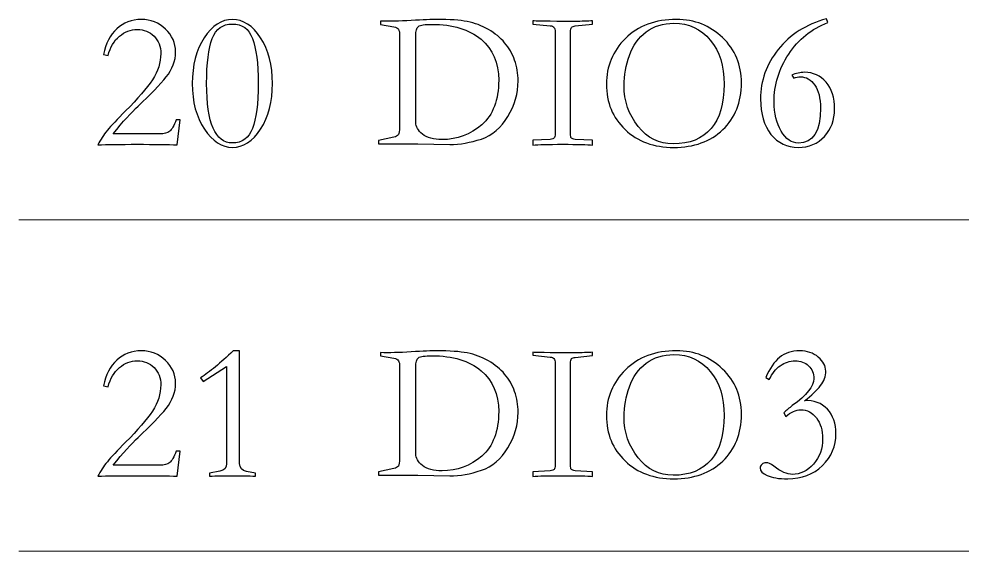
# Model space of a CAD drawing. Header units: millimetres. Extents: x 242 to 1026, y -183 to 372.
# Drawn here: x 504.27 to 517.27, y 177.33 to 184.67 of the extents above; entities that cross this region are included whole.
import ezdxf

# ---------------------------------------------------------------- set-up
doc = ezdxf.new("R2010")
doc.units = ezdxf.units.MM
doc.header["$LTSCALE"] = 30.734
doc.layers.add('layer 1', color=7, linetype='CONTINUOUS')

msp = doc.modelspace()

# ---------------------------------------------------------------- linework, layer by layer
at = {"layer": 'layer 1'}
for points, knots in [([(506.455, 182.93), (506.325, 182.936), (506.141, 182.938), (505.902, 182.938), (505.902, 182.938), (505.669, 182.938), (505.489, 182.936), (505.36, 182.93), (505.36, 182.93), (505.395, 183.001), (505.438, 183.067), (505.491, 183.131), (505.491, 183.131), (505.543, 183.194), (505.627, 183.283), (505.742, 183.399), (505.742, 183.399), (505.91, 183.567), (506.033, 183.71), (506.111, 183.828), (506.111, 183.828), (506.189, 183.947), (506.227, 184.066), (506.227, 184.187), (506.227, 184.187), (506.227, 184.287), (506.196, 184.367), (506.134, 184.428), (506.134, 184.428), (506.072, 184.49), (505.994, 184.521), (505.902, 184.521), (505.902, 184.521), (505.812, 184.521), (505.73, 184.489), (505.656, 184.427), (505.656, 184.427), (505.582, 184.365), (505.53, 184.277), (505.501, 184.163), (505.501, 184.163), (505.501, 184.163), (505.439, 184.174), (505.439, 184.174), (505.439, 184.174), (505.468, 184.327), (505.528, 184.446), (505.621, 184.531), (505.621, 184.531), (505.713, 184.616), (505.825, 184.659), (505.957, 184.659), (505.957, 184.659), (506.088, 184.659), (506.2, 184.615), (506.292, 184.527), (506.292, 184.527), (506.385, 184.44), (506.431, 184.335), (506.431, 184.212), (506.431, 184.212), (506.431, 184.089), (506.388, 183.974), (506.302, 183.866), (506.302, 183.866), (506.216, 183.759), (506.087, 183.625), (505.913, 183.464), (505.913, 183.464), (505.821, 183.379), (505.706, 183.252), (505.569, 183.082), (505.569, 183.082), (505.569, 183.082), (506.206, 183.082), (506.206, 183.082), (506.206, 183.082), (506.274, 183.082), (506.323, 183.094), (506.351, 183.118), (506.351, 183.118), (506.379, 183.143), (506.408, 183.196), (506.439, 183.277), (506.439, 183.277), (506.439, 183.277), (506.496, 183.277), (506.496, 183.277), (506.496, 183.277), (506.496, 183.277), (506.455, 182.93), (506.455, 182.93)], [0, 0, 0, 0, 0.041667, 0.041667, 0.041667, 0.041667, 0.083333, 0.083333, 0.083333, 0.083333, 0.125, 0.125, 0.125, 0.125, 0.166667, 0.166667, 0.166667, 0.166667, 0.208333, 0.208333, 0.208333, 0.208333, 0.25, 0.25, 0.25, 0.25, 0.291667, 0.291667, 0.291667, 0.291667, 0.333333, 0.333333, 0.333333, 0.333333, 0.375, 0.375, 0.375, 0.375, 0.416667, 0.416667, 0.416667, 0.416667, 0.458333, 0.458333, 0.458333, 0.458333, 0.5, 0.5, 0.5, 0.5, 0.541667, 0.541667, 0.541667, 0.541667, 0.583333, 0.583333, 0.583333, 0.583333, 0.625, 0.625, 0.625, 0.625, 0.666667, 0.666667, 0.666667, 0.666667, 0.708333, 0.708333, 0.708333, 0.708333, 0.75, 0.75, 0.75, 0.75, 0.791667, 0.791667, 0.791667, 0.791667, 0.833333, 0.833333, 0.833333, 0.833333, 0.875, 0.875, 0.875, 0.875, 0.916667, 0.916667, 0.916667, 0.916667, 1, 1, 1, 1]), ([(507.214, 184.659), (507.364, 184.659), (507.493, 184.574), (507.602, 184.405), (507.602, 184.405), (507.712, 184.237), (507.766, 184.027), (507.766, 183.776), (507.766, 183.776), (507.766, 183.526), (507.712, 183.317), (507.602, 183.148), (507.602, 183.148), (507.493, 182.979), (507.364, 182.895), (507.214, 182.895), (507.214, 182.895), (507.069, 182.895), (506.941, 182.979), (506.829, 183.146), (506.829, 183.146), (506.717, 183.313), (506.661, 183.523), (506.661, 183.776), (506.661, 183.776), (506.661, 184.027), (506.716, 184.237), (506.825, 184.405), (506.825, 184.405), (506.934, 184.574), (507.064, 184.659), (507.214, 184.659)], [0, 0, 0, 0, 0.111111, 0.111111, 0.111111, 0.111111, 0.222222, 0.222222, 0.222222, 0.222222, 0.333333, 0.333333, 0.333333, 0.333333, 0.444444, 0.444444, 0.444444, 0.444444, 0.555556, 0.555556, 0.555556, 0.555556, 0.666667, 0.666667, 0.666667, 0.666667, 0.777778, 0.777778, 0.777778, 0.777778, 1, 1, 1, 1]), ([(509.519, 184.431), (509.519, 184.475), (509.514, 184.505), (509.503, 184.523), (509.503, 184.523), (509.492, 184.541), (509.471, 184.553), (509.441, 184.558), (509.441, 184.558), (509.441, 184.558), (509.256, 184.591), (509.256, 184.591), (509.256, 184.591), (509.256, 184.591), (509.256, 184.634), (509.256, 184.634), (509.256, 184.634), (509.372, 184.631), (509.513, 184.634), (509.679, 184.644), (509.679, 184.644), (509.845, 184.654), (509.963, 184.659), (510.031, 184.659), (510.031, 184.659), (510.208, 184.659), (510.348, 184.649), (510.451, 184.629), (510.451, 184.629), (510.554, 184.609), (510.651, 184.573), (510.742, 184.521), (510.742, 184.521), (510.834, 184.468), (510.909, 184.407), (510.967, 184.338), (510.967, 184.338), (511.026, 184.268), (511.072, 184.188), (511.104, 184.098), (511.104, 184.098), (511.137, 184.008), (511.153, 183.912), (511.153, 183.811), (511.153, 183.811), (511.153, 183.641), (511.106, 183.478), (511.012, 183.322), (511.012, 183.322), (510.918, 183.165), (510.796, 183.062), (510.646, 183.011), (510.646, 183.011), (510.496, 182.961), (510.351, 182.936), (510.21, 182.936), (510.21, 182.936), (510.21, 182.936), (509.771, 182.946), (509.771, 182.946), (509.771, 182.946), (509.771, 182.946), (509.229, 182.946), (509.229, 182.946), (509.229, 182.946), (509.229, 182.946), (509.229, 182.99), (509.229, 182.99), (509.229, 182.99), (509.229, 182.99), (509.441, 183.036), (509.441, 183.036), (509.441, 183.036), (509.47, 183.041), (509.49, 183.053), (509.502, 183.071), (509.502, 183.071), (509.513, 183.089), (509.519, 183.123), (509.519, 183.174), (509.519, 183.174), (509.519, 183.174), (509.519, 184.431), (509.519, 184.431)], [0, 0, 0, 0, 0.045455, 0.045455, 0.045455, 0.045455, 0.090909, 0.090909, 0.090909, 0.090909, 0.136364, 0.136364, 0.136364, 0.136364, 0.181818, 0.181818, 0.181818, 0.181818, 0.227273, 0.227273, 0.227273, 0.227273, 0.272727, 0.272727, 0.272727, 0.272727, 0.318182, 0.318182, 0.318182, 0.318182, 0.363636, 0.363636, 0.363636, 0.363636, 0.409091, 0.409091, 0.409091, 0.409091, 0.454545, 0.454545, 0.454545, 0.454545, 0.5, 0.5, 0.5, 0.5, 0.545455, 0.545455, 0.545455, 0.545455, 0.590909, 0.590909, 0.590909, 0.590909, 0.636364, 0.636364, 0.636364, 0.636364, 0.681818, 0.681818, 0.681818, 0.681818, 0.727273, 0.727273, 0.727273, 0.727273, 0.772727, 0.772727, 0.772727, 0.772727, 0.818182, 0.818182, 0.818182, 0.818182, 0.863636, 0.863636, 0.863636, 0.863636, 0.909091, 0.909091, 0.909091, 0.909091, 1, 1, 1, 1]), ([(511.662, 183.085), (511.662, 183.085), (511.662, 184.485), (511.662, 184.485), (511.662, 184.485), (511.662, 184.516), (511.657, 184.538), (511.647, 184.55), (511.647, 184.55), (511.637, 184.563), (511.62, 184.57), (511.595, 184.572), (511.595, 184.572), (511.595, 184.572), (511.356, 184.596), (511.356, 184.596), (511.356, 184.596), (511.356, 184.596), (511.356, 184.64), (511.356, 184.64), (511.356, 184.64), (511.376, 184.634), (511.566, 184.632), (511.925, 184.632), (511.925, 184.632), (512.032, 184.632), (512.117, 184.634), (512.18, 184.64), (512.18, 184.64), (512.18, 184.64), (512.18, 184.594), (512.18, 184.594), (512.18, 184.594), (512.18, 184.594), (511.941, 184.569), (511.941, 184.569), (511.941, 184.569), (511.916, 184.568), (511.898, 184.561), (511.889, 184.55), (511.889, 184.55), (511.879, 184.54), (511.874, 184.518), (511.874, 184.485), (511.874, 184.485), (511.874, 184.485), (511.874, 183.085), (511.874, 183.085), (511.874, 183.085), (511.874, 183.054), (511.878, 183.034), (511.887, 183.024), (511.887, 183.024), (511.896, 183.014), (511.914, 183.008), (511.941, 183.006), (511.941, 183.006), (511.941, 183.006), (512.18, 182.993), (512.18, 182.993), (512.18, 182.993), (512.18, 182.993), (512.18, 182.928), (512.18, 182.928), (512.18, 182.928), (512.108, 182.935), (511.97, 182.938), (511.768, 182.938), (511.768, 182.938), (511.566, 182.938), (511.428, 182.935), (511.356, 182.928), (511.356, 182.928), (511.356, 182.928), (511.356, 182.993), (511.356, 182.993), (511.356, 182.993), (511.356, 182.993), (511.595, 183.006), (511.595, 183.006), (511.595, 183.006), (511.622, 183.01), (511.64, 183.016), (511.649, 183.025), (511.649, 183.025), (511.658, 183.034), (511.662, 183.054), (511.662, 183.085)], [0, 0, 0, 0, 0.043478, 0.043478, 0.043478, 0.043478, 0.086957, 0.086957, 0.086957, 0.086957, 0.130435, 0.130435, 0.130435, 0.130435, 0.173913, 0.173913, 0.173913, 0.173913, 0.217391, 0.217391, 0.217391, 0.217391, 0.26087, 0.26087, 0.26087, 0.26087, 0.304348, 0.304348, 0.304348, 0.304348, 0.347826, 0.347826, 0.347826, 0.347826, 0.391304, 0.391304, 0.391304, 0.391304, 0.434783, 0.434783, 0.434783, 0.434783, 0.478261, 0.478261, 0.478261, 0.478261, 0.521739, 0.521739, 0.521739, 0.521739, 0.565217, 0.565217, 0.565217, 0.565217, 0.608696, 0.608696, 0.608696, 0.608696, 0.652174, 0.652174, 0.652174, 0.652174, 0.695652, 0.695652, 0.695652, 0.695652, 0.73913, 0.73913, 0.73913, 0.73913, 0.782609, 0.782609, 0.782609, 0.782609, 0.826087, 0.826087, 0.826087, 0.826087, 0.869565, 0.869565, 0.869565, 0.869565, 0.913043, 0.913043, 0.913043, 0.913043, 1, 1, 1, 1]), ([(513.299, 182.895), (513.022, 182.895), (512.798, 182.977), (512.627, 183.142), (512.627, 183.142), (512.455, 183.306), (512.369, 183.515), (512.369, 183.767), (512.369, 183.767), (512.369, 184.013), (512.457, 184.223), (512.632, 184.397), (512.632, 184.397), (512.807, 184.572), (513.042, 184.659), (513.337, 184.659), (513.337, 184.659), (513.586, 184.659), (513.797, 184.575), (513.971, 184.408), (513.971, 184.408), (514.144, 184.241), (514.231, 184.033), (514.231, 183.784), (514.231, 183.784), (514.231, 183.518), (514.145, 183.304), (513.973, 183.14), (513.973, 183.14), (513.802, 182.977), (513.577, 182.895), (513.299, 182.895)], [0, 0, 0, 0, 0.111111, 0.111111, 0.111111, 0.111111, 0.222222, 0.222222, 0.222222, 0.222222, 0.333333, 0.333333, 0.333333, 0.333333, 0.444444, 0.444444, 0.444444, 0.444444, 0.555556, 0.555556, 0.555556, 0.555556, 0.666667, 0.666667, 0.666667, 0.666667, 0.777778, 0.777778, 0.777778, 0.777778, 1, 1, 1, 1]), ([(515.401, 184.667), (515.401, 184.667), (515.423, 184.615), (515.423, 184.615), (515.423, 184.615), (515.197, 184.531), (515.017, 184.386), (514.882, 184.181), (514.882, 184.181), (514.748, 183.976), (514.68, 183.756), (514.68, 183.521), (514.68, 183.521), (514.68, 183.366), (514.713, 183.232), (514.778, 183.121), (514.778, 183.121), (514.843, 183.01), (514.923, 182.955), (515.016, 182.955), (515.016, 182.955), (515.219, 182.955), (515.32, 183.115), (515.32, 183.437), (515.32, 183.437), (515.32, 183.572), (515.294, 183.678), (515.241, 183.754), (515.241, 183.754), (515.189, 183.83), (515.123, 183.868), (515.044, 183.868), (515.044, 183.868), (515.013, 183.868), (514.983, 183.861), (514.954, 183.849), (514.954, 183.849), (514.954, 183.849), (514.924, 183.892), (514.924, 183.892), (514.924, 183.892), (514.982, 183.917), (515.041, 183.93), (515.1, 183.93), (515.1, 183.93), (515.22, 183.93), (515.319, 183.885), (515.397, 183.794), (515.397, 183.794), (515.476, 183.704), (515.515, 183.58), (515.515, 183.423), (515.515, 183.423), (515.515, 183.273), (515.468, 183.148), (515.375, 183.047), (515.375, 183.047), (515.282, 182.946), (515.162, 182.895), (515.014, 182.895), (515.014, 182.895), (514.86, 182.895), (514.735, 182.955), (514.638, 183.075), (514.638, 183.075), (514.542, 183.195), (514.494, 183.358), (514.494, 183.564), (514.494, 183.564), (514.494, 183.813), (514.575, 184.041), (514.739, 184.246), (514.739, 184.246), (514.902, 184.451), (515.123, 184.591), (515.401, 184.667)], [0, 0, 0, 0, 0.05, 0.05, 0.05, 0.05, 0.1, 0.1, 0.1, 0.1, 0.15, 0.15, 0.15, 0.15, 0.2, 0.2, 0.2, 0.2, 0.25, 0.25, 0.25, 0.25, 0.3, 0.3, 0.3, 0.3, 0.35, 0.35, 0.35, 0.35, 0.4, 0.4, 0.4, 0.4, 0.45, 0.45, 0.45, 0.45, 0.5, 0.5, 0.5, 0.5, 0.55, 0.55, 0.55, 0.55, 0.6, 0.6, 0.6, 0.6, 0.65, 0.65, 0.65, 0.65, 0.7, 0.7, 0.7, 0.7, 0.75, 0.75, 0.75, 0.75, 0.8, 0.8, 0.8, 0.8, 0.85, 0.85, 0.85, 0.85, 0.9, 0.9, 0.9, 0.9, 1, 1, 1, 1]), ([(507.214, 182.957), (507.347, 182.957), (507.44, 183.024), (507.491, 183.156), (507.491, 183.156), (507.543, 183.289), (507.569, 183.496), (507.569, 183.776), (507.569, 183.776), (507.569, 184.055), (507.543, 184.262), (507.491, 184.396), (507.491, 184.396), (507.44, 184.53), (507.347, 184.596), (507.214, 184.596), (507.214, 184.596), (507.08, 184.596), (506.987, 184.53), (506.936, 184.396), (506.936, 184.396), (506.884, 184.262), (506.859, 184.055), (506.859, 183.776), (506.859, 183.776), (506.859, 183.23), (506.977, 182.957), (507.214, 182.957)], [0, 0, 0, 0, 0.125, 0.125, 0.125, 0.125, 0.25, 0.25, 0.25, 0.25, 0.375, 0.375, 0.375, 0.375, 0.5, 0.5, 0.5, 0.5, 0.625, 0.625, 0.625, 0.625, 0.75, 0.75, 0.75, 0.75, 1, 1, 1, 1]), ([(509.741, 183.239), (509.741, 183.181), (509.773, 183.128), (509.835, 183.078), (509.835, 183.078), (509.897, 183.028), (509.987, 183.003), (510.104, 183.003), (510.104, 183.003), (510.312, 183.003), (510.494, 183.072), (510.65, 183.208), (510.65, 183.208), (510.807, 183.344), (510.885, 183.549), (510.885, 183.822), (510.885, 183.822), (510.885, 184.06), (510.803, 184.248), (510.641, 184.385), (510.641, 184.385), (510.478, 184.522), (510.253, 184.591), (509.964, 184.591), (509.964, 184.591), (509.866, 184.591), (509.805, 184.582), (509.779, 184.563), (509.779, 184.563), (509.754, 184.544), (509.741, 184.5), (509.741, 184.431), (509.741, 184.431), (509.741, 184.431), (509.741, 183.239), (509.741, 183.239)], [0, 0, 0, 0, 0.1, 0.1, 0.1, 0.1, 0.2, 0.2, 0.2, 0.2, 0.3, 0.3, 0.3, 0.3, 0.4, 0.4, 0.4, 0.4, 0.5, 0.5, 0.5, 0.5, 0.6, 0.6, 0.6, 0.6, 0.7, 0.7, 0.7, 0.7, 0.8, 0.8, 0.8, 0.8, 1, 1, 1, 1]), ([(512.613, 183.748), (512.613, 183.533), (512.678, 183.346), (512.807, 183.185), (512.807, 183.185), (512.936, 183.024), (513.096, 182.944), (513.288, 182.944), (513.288, 182.944), (513.517, 182.944), (513.692, 183.014), (513.812, 183.155), (513.812, 183.155), (513.932, 183.296), (513.992, 183.5), (513.992, 183.767), (513.992, 183.767), (513.992, 184.017), (513.929, 184.219), (513.801, 184.374), (513.801, 184.374), (513.674, 184.53), (513.506, 184.607), (513.299, 184.607), (513.299, 184.607), (513.151, 184.607), (513.024, 184.568), (512.918, 184.488), (512.918, 184.488), (512.812, 184.409), (512.735, 184.301), (512.686, 184.164), (512.686, 184.164), (512.638, 184.028), (512.613, 183.889), (512.613, 183.748)], [0, 0, 0, 0, 0.1, 0.1, 0.1, 0.1, 0.2, 0.2, 0.2, 0.2, 0.3, 0.3, 0.3, 0.3, 0.4, 0.4, 0.4, 0.4, 0.5, 0.5, 0.5, 0.5, 0.6, 0.6, 0.6, 0.6, 0.7, 0.7, 0.7, 0.7, 0.8, 0.8, 0.8, 0.8, 1, 1, 1, 1]), ([(506.455, 178.363), (506.325, 178.369), (506.141, 178.371), (505.902, 178.371), (505.902, 178.371), (505.669, 178.371), (505.489, 178.369), (505.36, 178.363), (505.36, 178.363), (505.395, 178.434), (505.438, 178.501), (505.491, 178.564), (505.491, 178.564), (505.543, 178.627), (505.627, 178.716), (505.742, 178.832), (505.742, 178.832), (505.91, 179), (506.033, 179.143), (506.111, 179.261), (506.111, 179.261), (506.189, 179.38), (506.227, 179.499), (506.227, 179.621), (506.227, 179.621), (506.227, 179.72), (506.196, 179.8), (506.134, 179.862), (506.134, 179.862), (506.072, 179.923), (505.994, 179.954), (505.902, 179.954), (505.902, 179.954), (505.812, 179.954), (505.73, 179.923), (505.656, 179.86), (505.656, 179.86), (505.582, 179.798), (505.53, 179.71), (505.501, 179.596), (505.501, 179.596), (505.501, 179.596), (505.439, 179.607), (505.439, 179.607), (505.439, 179.607), (505.468, 179.76), (505.528, 179.88), (505.621, 179.965), (505.621, 179.965), (505.713, 180.049), (505.825, 180.092), (505.957, 180.092), (505.957, 180.092), (506.088, 180.092), (506.2, 180.048), (506.292, 179.96), (506.292, 179.96), (506.385, 179.873), (506.431, 179.768), (506.431, 179.645), (506.431, 179.645), (506.431, 179.522), (506.388, 179.407), (506.302, 179.299), (506.302, 179.299), (506.216, 179.192), (506.087, 179.058), (505.913, 178.897), (505.913, 178.897), (505.821, 178.812), (505.706, 178.685), (505.569, 178.515), (505.569, 178.515), (505.569, 178.515), (506.206, 178.515), (506.206, 178.515), (506.206, 178.515), (506.274, 178.515), (506.323, 178.527), (506.351, 178.552), (506.351, 178.552), (506.379, 178.576), (506.408, 178.629), (506.439, 178.71), (506.439, 178.71), (506.439, 178.71), (506.496, 178.71), (506.496, 178.71), (506.496, 178.71), (506.496, 178.71), (506.455, 178.363), (506.455, 178.363)], [0, 0, 0, 0, 0.041667, 0.041667, 0.041667, 0.041667, 0.083333, 0.083333, 0.083333, 0.083333, 0.125, 0.125, 0.125, 0.125, 0.166667, 0.166667, 0.166667, 0.166667, 0.208333, 0.208333, 0.208333, 0.208333, 0.25, 0.25, 0.25, 0.25, 0.291667, 0.291667, 0.291667, 0.291667, 0.333333, 0.333333, 0.333333, 0.333333, 0.375, 0.375, 0.375, 0.375, 0.416667, 0.416667, 0.416667, 0.416667, 0.458333, 0.458333, 0.458333, 0.458333, 0.5, 0.5, 0.5, 0.5, 0.541667, 0.541667, 0.541667, 0.541667, 0.583333, 0.583333, 0.583333, 0.583333, 0.625, 0.625, 0.625, 0.625, 0.666667, 0.666667, 0.666667, 0.666667, 0.708333, 0.708333, 0.708333, 0.708333, 0.75, 0.75, 0.75, 0.75, 0.791667, 0.791667, 0.791667, 0.791667, 0.833333, 0.833333, 0.833333, 0.833333, 0.875, 0.875, 0.875, 0.875, 0.916667, 0.916667, 0.916667, 0.916667, 1, 1, 1, 1]), ([(507.533, 178.363), (507.439, 178.369), (507.334, 178.371), (507.216, 178.371), (507.216, 178.371), (507.099, 178.371), (506.993, 178.369), (506.899, 178.363), (506.899, 178.363), (506.899, 178.363), (506.899, 178.407), (506.899, 178.407), (506.899, 178.407), (506.899, 178.407), (507.04, 178.431), (507.04, 178.431), (507.04, 178.431), (507.103, 178.444), (507.135, 178.479), (507.135, 178.537), (507.135, 178.537), (507.135, 178.537), (507.135, 179.875), (507.135, 179.875), (507.135, 179.875), (507.135, 179.875), (506.813, 179.667), (506.813, 179.667), (506.813, 179.667), (506.813, 179.667), (506.775, 179.718), (506.775, 179.718), (506.775, 179.718), (506.899, 179.799), (507.049, 179.924), (507.224, 180.092), (507.224, 180.092), (507.224, 180.092), (507.314, 180.092), (507.314, 180.092), (507.314, 180.092), (507.314, 180.092), (507.314, 178.537), (507.314, 178.537), (507.314, 178.537), (507.314, 178.475), (507.345, 178.439), (507.409, 178.428), (507.409, 178.428), (507.409, 178.428), (507.533, 178.407), (507.533, 178.407), (507.533, 178.407), (507.533, 178.407), (507.533, 178.363), (507.533, 178.363)], [0, 0, 0, 0, 0.066667, 0.066667, 0.066667, 0.066667, 0.133333, 0.133333, 0.133333, 0.133333, 0.2, 0.2, 0.2, 0.2, 0.266667, 0.266667, 0.266667, 0.266667, 0.333333, 0.333333, 0.333333, 0.333333, 0.4, 0.4, 0.4, 0.4, 0.466667, 0.466667, 0.466667, 0.466667, 0.533333, 0.533333, 0.533333, 0.533333, 0.6, 0.6, 0.6, 0.6, 0.666667, 0.666667, 0.666667, 0.666667, 0.733333, 0.733333, 0.733333, 0.733333, 0.8, 0.8, 0.8, 0.8, 0.866667, 0.866667, 0.866667, 0.866667, 1, 1, 1, 1]), ([(509.519, 179.864), (509.519, 179.908), (509.514, 179.938), (509.503, 179.956), (509.503, 179.956), (509.492, 179.974), (509.471, 179.986), (509.441, 179.992), (509.441, 179.992), (509.441, 179.992), (509.256, 180.024), (509.256, 180.024), (509.256, 180.024), (509.256, 180.024), (509.256, 180.067), (509.256, 180.067), (509.256, 180.067), (509.372, 180.064), (509.513, 180.067), (509.679, 180.077), (509.679, 180.077), (509.845, 180.087), (509.963, 180.092), (510.031, 180.092), (510.031, 180.092), (510.208, 180.092), (510.348, 180.082), (510.451, 180.062), (510.451, 180.062), (510.554, 180.042), (510.651, 180.006), (510.742, 179.954), (510.742, 179.954), (510.834, 179.901), (510.909, 179.84), (510.967, 179.771), (510.967, 179.771), (511.026, 179.701), (511.072, 179.621), (511.104, 179.531), (511.104, 179.531), (511.137, 179.441), (511.153, 179.345), (511.153, 179.244), (511.153, 179.244), (511.153, 179.074), (511.106, 178.911), (511.012, 178.755), (511.012, 178.755), (510.918, 178.599), (510.796, 178.495), (510.646, 178.445), (510.646, 178.445), (510.496, 178.394), (510.351, 178.369), (510.21, 178.369), (510.21, 178.369), (510.21, 178.369), (509.771, 178.38), (509.771, 178.38), (509.771, 178.38), (509.771, 178.38), (509.229, 178.38), (509.229, 178.38), (509.229, 178.38), (509.229, 178.38), (509.229, 178.423), (509.229, 178.423), (509.229, 178.423), (509.229, 178.423), (509.441, 178.469), (509.441, 178.469), (509.441, 178.469), (509.47, 178.474), (509.49, 178.486), (509.502, 178.504), (509.502, 178.504), (509.513, 178.522), (509.519, 178.557), (509.519, 178.607), (509.519, 178.607), (509.519, 178.607), (509.519, 179.864), (509.519, 179.864)], [0, 0, 0, 0, 0.045455, 0.045455, 0.045455, 0.045455, 0.090909, 0.090909, 0.090909, 0.090909, 0.136364, 0.136364, 0.136364, 0.136364, 0.181818, 0.181818, 0.181818, 0.181818, 0.227273, 0.227273, 0.227273, 0.227273, 0.272727, 0.272727, 0.272727, 0.272727, 0.318182, 0.318182, 0.318182, 0.318182, 0.363636, 0.363636, 0.363636, 0.363636, 0.409091, 0.409091, 0.409091, 0.409091, 0.454545, 0.454545, 0.454545, 0.454545, 0.5, 0.5, 0.5, 0.5, 0.545455, 0.545455, 0.545455, 0.545455, 0.590909, 0.590909, 0.590909, 0.590909, 0.636364, 0.636364, 0.636364, 0.636364, 0.681818, 0.681818, 0.681818, 0.681818, 0.727273, 0.727273, 0.727273, 0.727273, 0.772727, 0.772727, 0.772727, 0.772727, 0.818182, 0.818182, 0.818182, 0.818182, 0.863636, 0.863636, 0.863636, 0.863636, 0.909091, 0.909091, 0.909091, 0.909091, 1, 1, 1, 1]), ([(513.299, 178.328), (513.022, 178.328), (512.798, 178.41), (512.627, 178.575), (512.627, 178.575), (512.455, 178.739), (512.369, 178.948), (512.369, 179.201), (512.369, 179.201), (512.369, 179.446), (512.457, 179.656), (512.632, 179.83), (512.632, 179.83), (512.807, 180.005), (513.042, 180.092), (513.337, 180.092), (513.337, 180.092), (513.586, 180.092), (513.797, 180.008), (513.971, 179.841), (513.971, 179.841), (514.144, 179.674), (514.231, 179.466), (514.231, 179.217), (514.231, 179.217), (514.231, 178.951), (514.145, 178.737), (513.973, 178.573), (513.973, 178.573), (513.802, 178.41), (513.577, 178.328), (513.299, 178.328)], [0, 0, 0, 0, 0.111111, 0.111111, 0.111111, 0.111111, 0.222222, 0.222222, 0.222222, 0.222222, 0.333333, 0.333333, 0.333333, 0.333333, 0.444444, 0.444444, 0.444444, 0.444444, 0.555556, 0.555556, 0.555556, 0.555556, 0.666667, 0.666667, 0.666667, 0.666667, 0.777778, 0.777778, 0.777778, 0.777778, 1, 1, 1, 1]), ([(514.615, 179.696), (514.615, 179.696), (514.567, 179.723), (514.567, 179.723), (514.567, 179.723), (514.619, 179.848), (514.682, 179.941), (514.756, 180.001), (514.756, 180.001), (514.83, 180.062), (514.923, 180.092), (515.035, 180.092), (515.035, 180.092), (515.137, 180.092), (515.221, 180.063), (515.29, 180.005), (515.29, 180.005), (515.359, 179.947), (515.393, 179.883), (515.393, 179.813), (515.393, 179.813), (515.393, 179.742), (515.369, 179.676), (515.321, 179.612), (515.321, 179.612), (515.273, 179.549), (515.199, 179.48), (515.098, 179.404), (515.098, 179.404), (515.23, 179.413), (515.335, 179.374), (515.415, 179.287), (515.415, 179.287), (515.494, 179.201), (515.534, 179.089), (515.534, 178.954), (515.534, 178.954), (515.534, 178.779), (515.472, 178.631), (515.347, 178.51), (515.347, 178.51), (515.222, 178.389), (515.063, 178.328), (514.87, 178.328), (514.87, 178.328), (514.745, 178.328), (514.651, 178.343), (514.586, 178.373), (514.586, 178.373), (514.521, 178.403), (514.488, 178.437), (514.488, 178.477), (514.488, 178.477), (514.488, 178.495), (514.497, 178.512), (514.514, 178.527), (514.514, 178.527), (514.531, 178.543), (514.55, 178.55), (514.569, 178.55), (514.569, 178.55), (514.6, 178.55), (514.635, 178.534), (514.675, 178.502), (514.675, 178.502), (514.776, 178.426), (514.862, 178.388), (514.932, 178.388), (514.932, 178.388), (515.043, 178.388), (515.14, 178.436), (515.224, 178.531), (515.224, 178.531), (515.308, 178.627), (515.35, 178.744), (515.35, 178.881), (515.35, 178.881), (515.35, 178.996), (515.321, 179.092), (515.264, 179.167), (515.264, 179.167), (515.207, 179.242), (515.136, 179.279), (515.049, 179.279), (515.049, 179.279), (514.982, 179.279), (514.913, 179.248), (514.843, 179.187), (514.843, 179.187), (514.843, 179.187), (514.813, 179.238), (514.813, 179.238), (514.813, 179.238), (514.849, 179.271), (514.889, 179.304), (514.932, 179.336), (514.932, 179.336), (515.131, 179.482), (515.23, 179.606), (515.23, 179.707), (515.23, 179.707), (515.23, 179.781), (515.206, 179.841), (515.156, 179.886), (515.156, 179.886), (515.106, 179.931), (515.044, 179.954), (514.97, 179.954), (514.97, 179.954), (514.898, 179.954), (514.83, 179.932), (514.766, 179.887), (514.766, 179.887), (514.702, 179.843), (514.652, 179.779), (514.615, 179.696)], [0, 0, 0, 0, 0.033333, 0.033333, 0.033333, 0.033333, 0.066667, 0.066667, 0.066667, 0.066667, 0.1, 0.1, 0.1, 0.1, 0.133333, 0.133333, 0.133333, 0.133333, 0.166667, 0.166667, 0.166667, 0.166667, 0.2, 0.2, 0.2, 0.2, 0.233333, 0.233333, 0.233333, 0.233333, 0.266667, 0.266667, 0.266667, 0.266667, 0.3, 0.3, 0.3, 0.3, 0.333333, 0.333333, 0.333333, 0.333333, 0.366667, 0.366667, 0.366667, 0.366667, 0.4, 0.4, 0.4, 0.4, 0.433333, 0.433333, 0.433333, 0.433333, 0.466667, 0.466667, 0.466667, 0.466667, 0.5, 0.5, 0.5, 0.5, 0.533333, 0.533333, 0.533333, 0.533333, 0.566667, 0.566667, 0.566667, 0.566667, 0.6, 0.6, 0.6, 0.6, 0.633333, 0.633333, 0.633333, 0.633333, 0.666667, 0.666667, 0.666667, 0.666667, 0.7, 0.7, 0.7, 0.7, 0.733333, 0.733333, 0.733333, 0.733333, 0.766667, 0.766667, 0.766667, 0.766667, 0.8, 0.8, 0.8, 0.8, 0.833333, 0.833333, 0.833333, 0.833333, 0.866667, 0.866667, 0.866667, 0.866667, 0.9, 0.9, 0.9, 0.9, 0.933333, 0.933333, 0.933333, 0.933333, 1, 1, 1, 1]), ([(509.741, 178.672), (509.741, 178.614), (509.773, 178.561), (509.835, 178.511), (509.835, 178.511), (509.897, 178.461), (509.987, 178.437), (510.104, 178.437), (510.104, 178.437), (510.312, 178.437), (510.494, 178.505), (510.65, 178.641), (510.65, 178.641), (510.807, 178.777), (510.885, 178.982), (510.885, 179.255), (510.885, 179.255), (510.885, 179.493), (510.803, 179.681), (510.641, 179.818), (510.641, 179.818), (510.478, 179.956), (510.253, 180.024), (509.964, 180.024), (509.964, 180.024), (509.866, 180.024), (509.805, 180.015), (509.779, 179.996), (509.779, 179.996), (509.754, 179.977), (509.741, 179.933), (509.741, 179.864), (509.741, 179.864), (509.741, 179.864), (509.741, 178.672), (509.741, 178.672)], [0, 0, 0, 0, 0.1, 0.1, 0.1, 0.1, 0.2, 0.2, 0.2, 0.2, 0.3, 0.3, 0.3, 0.3, 0.4, 0.4, 0.4, 0.4, 0.5, 0.5, 0.5, 0.5, 0.6, 0.6, 0.6, 0.6, 0.7, 0.7, 0.7, 0.7, 0.8, 0.8, 0.8, 0.8, 1, 1, 1, 1]), ([(511.662, 178.518), (511.662, 178.518), (511.662, 179.918), (511.662, 179.918), (511.662, 179.918), (511.662, 179.949), (511.657, 179.971), (511.647, 179.984), (511.647, 179.984), (511.637, 179.996), (511.62, 180.003), (511.595, 180.005), (511.595, 180.005), (511.595, 180.005), (511.356, 180.03), (511.356, 180.03), (511.356, 180.03), (511.356, 180.03), (511.356, 180.073), (511.356, 180.073), (511.356, 180.073), (511.376, 180.067), (511.566, 180.065), (511.925, 180.065), (511.925, 180.065), (512.032, 180.065), (512.117, 180.067), (512.18, 180.073), (512.18, 180.073), (512.18, 180.073), (512.18, 180.027), (512.18, 180.027), (512.18, 180.027), (512.18, 180.027), (511.941, 180.002), (511.941, 180.002), (511.941, 180.002), (511.916, 180.001), (511.898, 179.994), (511.889, 179.984), (511.889, 179.984), (511.879, 179.973), (511.874, 179.951), (511.874, 179.918), (511.874, 179.918), (511.874, 179.918), (511.874, 178.518), (511.874, 178.518), (511.874, 178.518), (511.874, 178.487), (511.878, 178.467), (511.887, 178.457), (511.887, 178.457), (511.896, 178.447), (511.914, 178.441), (511.941, 178.439), (511.941, 178.439), (511.941, 178.439), (512.18, 178.426), (512.18, 178.426), (512.18, 178.426), (512.18, 178.426), (512.18, 178.361), (512.18, 178.361), (512.18, 178.361), (512.108, 178.368), (511.97, 178.371), (511.768, 178.371), (511.768, 178.371), (511.566, 178.371), (511.428, 178.368), (511.356, 178.361), (511.356, 178.361), (511.356, 178.361), (511.356, 178.426), (511.356, 178.426), (511.356, 178.426), (511.356, 178.426), (511.595, 178.439), (511.595, 178.439), (511.595, 178.439), (511.622, 178.443), (511.64, 178.449), (511.649, 178.458), (511.649, 178.458), (511.658, 178.467), (511.662, 178.487), (511.662, 178.518)], [0, 0, 0, 0, 0.043478, 0.043478, 0.043478, 0.043478, 0.086957, 0.086957, 0.086957, 0.086957, 0.130435, 0.130435, 0.130435, 0.130435, 0.173913, 0.173913, 0.173913, 0.173913, 0.217391, 0.217391, 0.217391, 0.217391, 0.26087, 0.26087, 0.26087, 0.26087, 0.304348, 0.304348, 0.304348, 0.304348, 0.347826, 0.347826, 0.347826, 0.347826, 0.391304, 0.391304, 0.391304, 0.391304, 0.434783, 0.434783, 0.434783, 0.434783, 0.478261, 0.478261, 0.478261, 0.478261, 0.521739, 0.521739, 0.521739, 0.521739, 0.565217, 0.565217, 0.565217, 0.565217, 0.608696, 0.608696, 0.608696, 0.608696, 0.652174, 0.652174, 0.652174, 0.652174, 0.695652, 0.695652, 0.695652, 0.695652, 0.73913, 0.73913, 0.73913, 0.73913, 0.782609, 0.782609, 0.782609, 0.782609, 0.826087, 0.826087, 0.826087, 0.826087, 0.869565, 0.869565, 0.869565, 0.869565, 0.913043, 0.913043, 0.913043, 0.913043, 1, 1, 1, 1]), ([(512.613, 179.182), (512.613, 178.967), (512.678, 178.779), (512.807, 178.618), (512.807, 178.618), (512.936, 178.457), (513.096, 178.377), (513.288, 178.377), (513.288, 178.377), (513.517, 178.377), (513.692, 178.447), (513.812, 178.588), (513.812, 178.588), (513.932, 178.729), (513.992, 178.933), (513.992, 179.201), (513.992, 179.201), (513.992, 179.45), (513.929, 179.652), (513.801, 179.807), (513.801, 179.807), (513.674, 179.963), (513.506, 180.04), (513.299, 180.04), (513.299, 180.04), (513.151, 180.04), (513.024, 180.001), (512.918, 179.921), (512.918, 179.921), (512.812, 179.842), (512.735, 179.734), (512.686, 179.597), (512.686, 179.597), (512.638, 179.461), (512.613, 179.322), (512.613, 179.182)], [0, 0, 0, 0, 0.1, 0.1, 0.1, 0.1, 0.2, 0.2, 0.2, 0.2, 0.3, 0.3, 0.3, 0.3, 0.4, 0.4, 0.4, 0.4, 0.5, 0.5, 0.5, 0.5, 0.6, 0.6, 0.6, 0.6, 0.7, 0.7, 0.7, 0.7, 0.8, 0.8, 0.8, 0.8, 1, 1, 1, 1])]:
    msp.add_open_spline(points, degree=3, knots=knots, dxfattribs=at)
at = {"layer": 'layer 1', "lineweight": 20}
for points in [[(504.271, 181.897), (504.271, 181.897), (541.317, 181.897), (541.317, 181.897), (541.317, 181.897), (541.317, 181.897), (541.317, 184.383), (541.317, 184.383)], [(504.271, 177.331), (504.271, 177.331), (548.158, 177.331), (548.158, 177.331), (548.158, 177.331), (548.158, 177.331), (548.158, 184.383), (548.158, 184.383)]]:
    msp.add_open_spline(points, degree=3, knots=[0, 0, 0, 0, 0.333333, 0.333333, 0.333333, 0.333333, 1, 1, 1, 1], dxfattribs=at)

doc.saveas('drawing.dxf')
